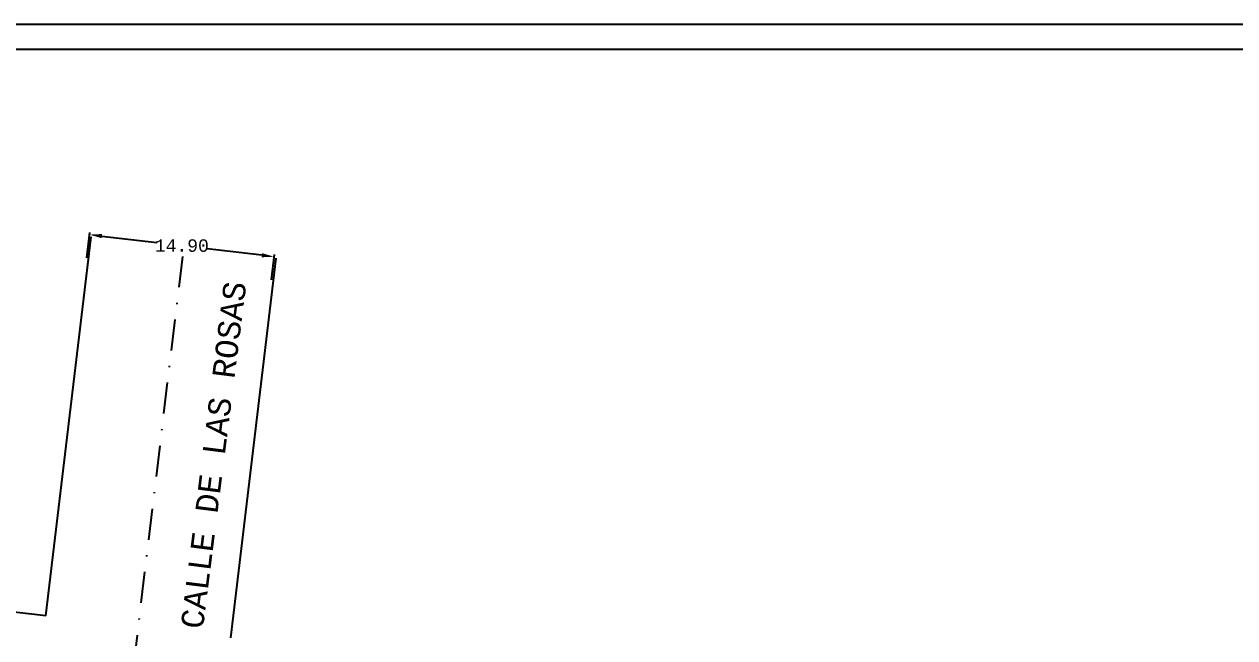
# Model space of a CAD drawing. Header units: millimetres. Extents: x 99 to 472, y 49 to 338.
# Drawn here: x 253 to 350.1, y 288.6 to 337.8 of the extents above; entities that cross this region are included whole.
import ezdxf
from ezdxf.enums import TextEntityAlignment as Align

# ---------------------------------------------------------------- set-up
doc = ezdxf.new("R2010")
doc.units = ezdxf.units.MM
doc.linetypes.add('DASHDOT', pattern=[1, 0.5, -0.25, 0, -0.25])
for name, color, linetype in [('AUX2', 6, 'Continuous'), ('EJES', 1, 'DASHDOT'), ('SOLAPA', 1, 'Continuous'), ('T', 7, 'Continuous')]:
    doc.layers.add(name, color=color, linetype=linetype)
doc.styles.add('1', font='monotxt4.shx', dxfattribs={"height": 1})
doc.styles.add('MONOTXT4', font='MONOTXT4.shx', dxfattribs={"height": 1})
doc.dimstyles.get("Standard").update_dxf_attribs({"dimtxt": 0.18, "dimasz": 0.18, "dimexe": 0.18, "dimexo": 0.0625, "dimgap": 0.09, "dimtad": 0, "dimtih": 1, "dimtoh": 1, "dimdec": 4, "dimzin": 0, "dimdsep": 46, "dimtxsty": 'Standard', "dimcen": 0.09, "dimadec": 0, "dimazin": 0, "dimtfac": 1, "dimtdec": 4, "dimtofl": 0, "dimtmove": 0, "dimatfit": 3, "dimfxl": 1, "dimtolj": 1, "dimtzin": 0, "dimarcsym": 0})

# ---------------------------------------------------------------- blocks, each defined once
blk = doc.blocks.new('*D16')
at = {"layer": 'AUX2', "color": 0, "transparency": 16777216}
for p, q in [((258.049, 319.067), (258.293, 321.111)), ((259.265, 320.813), (263.66, 320.287)), ((272.092, 319.279), (267.697, 319.804)), ((272.862, 317.294), (273.106, 319.339))]:
    blk.add_line(p, q, dxfattribs=at)
for points in [[(259.285, 320.979), (259.245, 320.648), (258.272, 320.932)], [(272.112, 319.444), (272.072, 319.113), (273.085, 319.16)]]:
    blk.add_solid(points, dxfattribs=at)
at = {"layer": 'DEFPOINTS', "color": 0, "transparency": 16777216}
for p in [(258.041, 319.004), (273.085, 319.16), (272.854, 317.232)]:
    blk.add_point(p, dxfattribs=at)
at = {"layer": 'AUX2', "color": 0, "transparency": 16777216, "insert": (265.678, 320.046), "char_height": 1, "attachment_point": 5, "style": '1'}
blk.add_mtext('\\A1;14.90', dxfattribs=at)

msp = doc.modelspace()

# ---------------------------------------------------------------- linework, layer by layer
at = {"layer": 'AUX2'}
for points in [[(254.78357, 290.33407), (258.42166, 320.74548)], [(269.59849, 288.57945), (273.24271, 319.04213)]]:
    msp.add_lwpolyline(points, dxfattribs=at)
msp.add_arc((193.08152, -239.9824), 533.8939, 83.3635037, 87.4053606, dxfattribs=at)
at = {"layer": 'EJES', "color": 4, "ltscale": 5}
msp.add_line((258.78703, 261.00218), (265.83219, 319.8938), dxfattribs=at)
at = {"layer": 'SOLAPA', "color": 7}
msp.add_line((99.3844, 337.81671), (471.88764, 337.81671), dxfattribs=at)
at = {"layer": 'T', "color": 5}
msp.add_lwpolyline([(101.3844, 335.81671), (467.76977, 335.81671), (467.76977, 50.9142), (101.3844, 50.9142)], close=True, dxfattribs=at)

# ---------------------------------------------------------------- texts
at = {"layer": 'AUX2', "color": 6, "style": 'MONOTXT4'}
msp.add_text('CALLE DE LAS ROSAS', height=1.8, rotation=82.8387222, dxfattribs=at).set_placement((268.21898, 303.24452), align=Align.MIDDLE)

# ---------------------------------------------------------------- dimensions: what is measured, and where the dimension line sits
at = {"layer": 'AUX2'}
dim = msp.add_aligned_dim(p1=(258.04128, 319.00448), p2=(272.85411, 317.23243), distance=1.94116, text='14.90', dimstyle='Standard', override={"dimasz": 1, "dimtxsty": '1', "dimtmove": 2}, dxfattribs=at)
dim.commit()
dim.dimension.update_dxf_attribs({"geometry": '*D16', "text_midpoint": (265.67827, 320.04587)})

doc.saveas('drawing.dxf')
